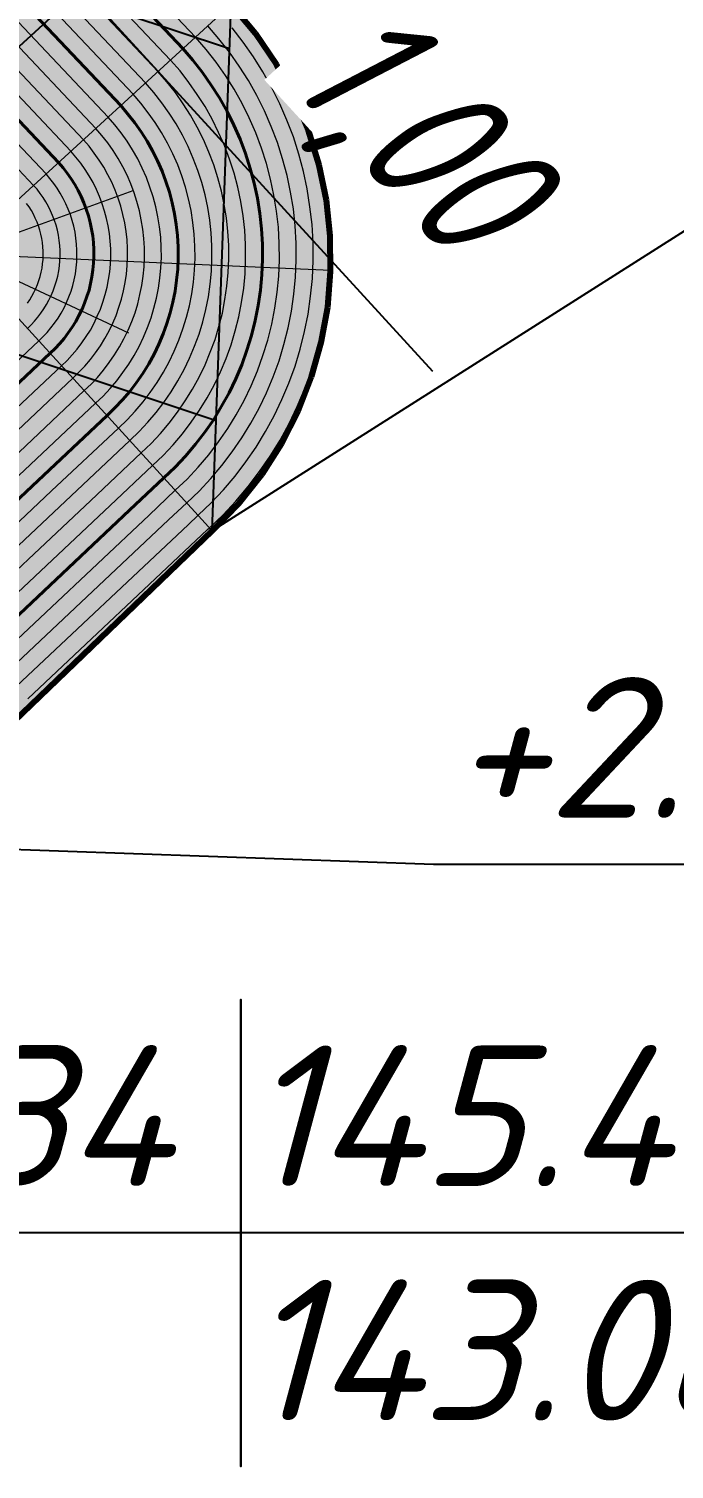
# Model space of a CAD drawing. Header units: metres. Extents: x 2302534 to 2308412, y 452340 to 454783.
# Drawn here: x 2308088.32 to 2308094.05, y 454471.06 to 454483.87 of the extents above; entities that cross this region are included whole.
import ezdxf

# ---------------------------------------------------------------- set-up
doc = ezdxf.new("R2010")
doc.units = ezdxf.units.M
doc.linetypes.add('ACAD_ISO02W100', pattern=[15, 12, -3])
for name, color, linetype, lineweight in [('280_ПОР_Откосы планировки', 250, 'Continuous', 20), ('ГП_АД том 3.2.6', 250, 'Continuous', 40), ('ГП_ВП', 1, 'Continuous', 40), ('ГП_Границы ЗУ', 1, 'Continuous', 50), ('ПП_Дорога_Покрытия_Откос', 3, 'Continuous', 9)]:
    doc.layers.add(name, color=color, linetype=linetype, lineweight=lineweight)
for name, color, linetype in [('АД_серый', 250, 'Continuous'), ('ГП_ПЗМ', 7, 'Continuous'), ('ГП_ПЗМ @ 0.5 (1)', 7, 'Continuous'), ('ГП_Размеры проезд', 7, 'Continuous')]:
    doc.layers.add(name, color=color, linetype=linetype)
doc.styles.add('ASML', font='isocpeui.ttf')
doc.styles.add('Ck_rus', font='isocpeur.ttf', dxfattribs={"width": 0.8, "oblique": 15, "height": 2.5})
doc.styles.add('СПДС', font='isocpeur.ttf')
doc.dimstyles.new('Ck_Линейный р-р', dxfattribs={"dimscale": 0, "dimtxt": 2.5, "dimasz": 1, "dimexe": 0.5, "dimexo": 0.5, "dimtad": 1, "dimzin": 1, "dimtxsty": 'Ck_rus', "dimblk": 'OBLIQUE', "dimcen": 0, "dimdle": 0.1, "dimadec": 0, "dimazin": 0, "dimtfac": 1, "dimtofl": 0, "dimtmove": 1, "dimatfit": 3, "dimfxl": 1, "dimarcsym": 0})

# ---------------------------------------------------------------- blocks, each defined once
blk = doc.blocks.new('АД 3.2.6')
at = {"layer": 'АД_серый'}
h = blk.add_hatch(dxfattribs=at)
h.set_pattern_fill('ANSI37', color=256, scale=0.25)
h.set_pattern_definition([(45, (-2306981.54755, -453219.10406), (-0.56126600757, 0.56126600757), []), (135, (-2306981.54755, -453219.10406), (-0.56126600757, -0.56126600757), [])])
edge = h.paths.add_edge_path()
edge.add_line((1447.455, 1552.309), (1448.993, 1553.496))
edge.add_line((1448.993, 1553.496), (1448.069, 1554.678))
edge.add_line((1448.069, 1554.678), (1446.517, 1553.48))
edge.add_arc((1539.264, 1427.399), 156.52, 126.33875, 128.59765)
edge.add_line((1441.62, 1549.726), (1440.286, 1548.661))
edge.add_line((1440.286, 1548.661), (1432.438, 1542.427))
edge.add_line((1432.438, 1542.427), (1424.532, 1535.683))
edge.add_line((1424.532, 1535.683), (1399.624, 1514.545))
edge.add_line((1399.624, 1514.545), (1338.629, 1462.78))
edge.add_line((1338.629, 1462.78), (1277.634, 1411.016))
edge.add_arc((2570.054, -111.698), 1997.25, 130.323304, 132.475114)
edge.add_line((1221.371, 1361.415), (1158.76, 1304.093))
edge.add_line((1158.76, 1304.093), (1121.882, 1270.33))
edge.add_line((1121.882, 1270.33), (1072.465, 1225.087))
edge.add_line((1072.465, 1225.087), (1074.584, 1224.993))
edge.add_line((1074.584, 1224.993), (1122.895, 1269.223))
edge.add_line((1122.895, 1269.223), (1159.773, 1302.987))
edge.add_line((1159.773, 1302.987), (1222.384, 1360.309))
edge.add_arc((2570.054, -111.698), 1995.75, 130.323304, 132.475114, ccw=False)
edge.add_line((1278.604, 1409.872), (1339.6, 1461.637))
edge.add_line((1339.6, 1461.637), (1400.595, 1513.401))
edge.add_line((1400.595, 1513.401), (1433.38, 1541.224))
edge.add_line((1433.38, 1541.224), (1441.269, 1547.527))
edge.add_line((1441.269, 1547.527), (1442.568, 1548.565))
edge.add_arc((1539.19, 1427.498), 154.897, 126.31553, 128.59291, ccw=False)
blk = doc.blocks.new('Откос Компрессорная 4')
at = {"layer": 'ПП_Дорога_Покрытия_Откос'}
h = blk.add_hatch(dxfattribs=at)
h.set_pattern_fill('GRASS', color=110, scale=0.02, style=0)
h.paths.add_polyline_path([(2308038.292, 454442.697), (2308039.507, 454441.369), (2308054.628, 454455.212), (2308056.404, 454453.268), (2308087.696, 454481.866), (2308081.296, 454488.847), (2308083.557, 454490.921), (2308090.113, 454484.082), (2308090.218, 454483.964), (2308090.317, 454483.841), (2308090.41, 454483.714), (2308090.496, 454483.582), (2308090.577, 454483.447), (2308090.651, 454483.308), (2308090.718, 454483.165), (2308090.778, 454483.02), (2308090.831, 454482.871), (2308090.877, 454482.721), (2308090.916, 454482.568), (2308090.948, 454482.414), (2308090.972, 454482.258), (2308090.989, 454482.102), (2308090.999, 454481.944), (2308091, 454481.787), (2308090.995, 454481.629), (2308090.982, 454481.472), (2308090.961, 454481.316), (2308090.933, 454481.161), (2308090.898, 454481.008), (2308090.855, 454480.856), (2308090.806, 454480.706), (2308090.749, 454480.559), (2308090.685, 454480.415), (2308090.615, 454480.274), (2308090.538, 454480.137), (2308090.454, 454480.003), (2308090.364, 454479.874), (2308090.268, 454479.749), (2308090.167, 454479.629), (2308090.059, 454479.513), (2308089.947, 454479.403), (2308083.549, 454473.258), (2308078.268, 454468.237), (2308066.615, 454457.489), (2308058.953, 454450.48), (2308058.838, 454450.382), (2308058.719, 454450.288), (2308058.597, 454450.2), (2308058.459, 454450.108), (2308058.318, 454450.021), (2308058.173, 454449.942), (2308058.024, 454449.868), (2308057.872, 454449.801), (2308057.718, 454449.742), (2308057.561, 454449.689), (2308057.402, 454449.643), (2308057.241, 454449.604), (2308057.078, 454449.572), (2308056.914, 454449.548), (2308056.75, 454449.531), (2308056.584, 454449.521), (2308056.419, 454449.519), (2308056.253, 454449.524), (2308056.088, 454449.536), (2308055.924, 454449.556), (2308055.76, 454449.583), (2308055.598, 454449.618), (2308055.438, 454449.659), (2308055.279, 454449.708), (2308055.123, 454449.763), (2308054.97, 454449.825), (2308054.819, 454449.895), (2308054.672, 454449.97), (2308054.528, 454450.053), (2308054.528, 454450.055), (2308050.121, 454445.931), (2308042.169, 454438.462), (2308042.042, 454438.351), (2308041.91, 454438.246), (2308041.774, 454438.146), (2308041.634, 454438.053), (2308041.49, 454437.966), (2308041.342, 454437.885), (2308041.19, 454437.811), (2308041.036, 454437.743), (2308040.879, 454437.682), (2308040.719, 454437.628), (2308040.558, 454437.581), (2308040.394, 454437.541), (2308040.229, 454437.508), (2308040.062, 454437.482), (2308039.894, 454437.464), (2308039.726, 454437.453), (2308039.558, 454437.449), (2308039.389, 454437.452), (2308039.221, 454437.463), (2308039.054, 454437.481), (2308038.887, 454437.506), (2308038.722, 454437.539), (2308038.558, 454437.578), (2308038.396, 454437.625), (2308038.236, 454437.679), (2308038.086, 454437.737), (2308037.938, 454437.801), (2308037.793, 454437.871), (2308037.65, 454437.947), (2308037.512, 454438.029), (2308037.376, 454438.117), (2308037.245, 454438.21), (2308037.117, 454438.309), (2308036.994, 454438.413), (2308036.875, 454438.521), (2308036.76, 454438.635), (2308036.651, 454438.753), (2308035.475, 454440.117)])
at = {"layer": '280_ПОР_Откосы планировки', "linetype": 'Continuous', "lineweight": 20}
for q in [(2308090.113, 454484.082, 143.113), (2308089.243, 454482.428, 144.201), (2308089.947, 454479.403, 143.075), (2308089.201, 454481.162, 144.192), (2308090.999, 454481.72, 143.094)]:
    blk.add_line((2308087.696, 454481.866, 145.299), q, dxfattribs=at)
at = {"layer": '280_ПОР_Откосы планировки', "linetype": 'Continuous', "lineweight": -3}
blk.add_polyline3d([(2308090.218, 454483.964, 143.112), (2308090.317, 454483.841, 143.111), (2308090.41, 454483.714, 143.11), (2308090.496, 454483.582, 143.109), (2308090.577, 454483.447, 143.107), (2308090.651, 454483.308, 143.106), (2308090.718, 454483.165, 143.105), (2308090.778, 454483.02, 143.104), (2308090.831, 454482.871, 143.103), (2308090.877, 454482.721, 143.102), (2308090.916, 454482.568, 143.1), (2308090.948, 454482.414, 143.099), (2308090.972, 454482.258, 143.098), (2308090.989, 454482.102, 143.097), (2308090.999, 454481.944, 143.096), (2308091, 454481.787, 143.095), (2308090.995, 454481.629, 143.094), (2308090.982, 454481.472, 143.092), (2308090.961, 454481.316, 143.091), (2308090.933, 454481.161, 143.09), (2308090.898, 454481.008, 143.089), (2308090.855, 454480.856, 143.088), (2308090.806, 454480.706, 143.087), (2308090.749, 454480.559, 143.086), (2308090.685, 454480.415, 143.084), (2308090.615, 454480.274, 143.083), (2308090.538, 454480.137, 143.082), (2308090.454, 454480.003, 143.081), (2308090.364, 454479.874, 143.08), (2308090.268, 454479.749, 143.079), (2308090.167, 454479.629, 143.078), (2308090.059, 454479.513, 143.076), (2308089.947, 454479.403, 143.075), (2308083.549, 454473.258, 143.017)], dxfattribs=at)
blk = doc.blocks.new('_Oblique')
at = {"color": 0, "linetype": 'ByBlock', "lineweight": -2}
blk.add_line((-0.5, -0.5), (0.5, 0.5), dxfattribs=at)
blk = doc.blocks.new('*D170')
at = {"layer": 'ГП_Размеры проезд', "color": 0, "lineweight": -2, "transparency": 16777216}
for p, q in [((2308081.098, 454485.277), (2308084.951, 454488.798)), ((2308084.732, 454488.666), (2308088.152, 454484.924)), ((2308084.45, 454481.609), (2308088.303, 454485.13))]:
    blk.add_line(p, q, dxfattribs=at)
at = {"layer": 'ГП_Размеры проезд', "color": 0, "lineweight": -2, "transparency": 16777216, "xscale": 0.5, "yscale": 0.5, "zscale": 0.5}
for p, rotation in [((2308084.766, 454488.629), 132.4242889778814), ((2308088.118, 454484.961), 312.4242889778814)]:
    blk.add_blockref('_Oblique', p, dxfattribs=dict(at, rotation=rotation))
at = {"layer": 'ГП_Размеры проезд', "color": 0, "lineweight": 25, "transparency": 16777216, "insert": (2308087.365, 454487.638), "char_height": 1.25, "attachment_point": 5, "rotation": 312.4243, "style": 'Ck_rus', "bg_fill": 3, "box_fill_scale": 1.1, "bg_fill_color": 9, "bg_fill_true_color": 13158600, "bg_fill_transparency": 0}
blk.add_mtext('4,97', dxfattribs=at)
blk = doc.blocks.new('*D172')
at = {"layer": 'ГП_Размеры проезд', "color": 0, "lineweight": -2, "transparency": 16777216}
for p, q in [((2308088.118, 454484.961), (2308087.78, 454485.331)), ((2308084.833, 454481.958), (2308088.302, 454485.13)), ((2308088.118, 454484.961), (2308088.792, 454484.224)), ((2308085.507, 454481.221), (2308088.976, 454484.393)), ((2308088.792, 454484.224), (2308089.129, 454483.855)), ((2308091.906, 454480.818), (2308088.792, 454484.224))]:
    blk.add_line(p, q, dxfattribs=at)
at = {"layer": 'ГП_Размеры проезд', "color": 0, "lineweight": -2, "transparency": 16777216, "xscale": 0.5, "yscale": 0.5, "zscale": 0.5}
for p, rotation in [((2308088.118, 454484.961), 312.4346197351161), ((2308088.792, 454484.224), 132.4346197351161)]:
    blk.add_blockref('_Oblique', p, dxfattribs=dict(at, rotation=rotation))
at = {"layer": 'ГП_Размеры проезд', "color": 0, "lineweight": 25, "transparency": 16777216, "insert": (2308091.686, 454482.911), "char_height": 1.25, "attachment_point": 5, "rotation": 312.4346, "style": 'Ck_rus', "bg_fill": 3, "box_fill_scale": 1.1, "bg_fill_color": 9, "bg_fill_true_color": 13158600, "bg_fill_transparency": 0}
blk.add_mtext('1,00', dxfattribs=at)
blk = doc.blocks.new('BD_Cart_Mark')
at = {"color": 1, "linetype": 'ByBlock', "lineweight": -2, "transparency": 33554687, "style": 'СПДС'}
for tag, p in [('G_C_H_001', (-4.833, 0.833)), ('G_C_H2_001', (-4.833, -3.333))]:
    blk.add_attdef(tag, p, '', height=2.5, dxfattribs=at)
at = {"color": 26, "linetype": 'ByBlock', "lineweight": -2, "transparency": 33554687, "style": 'СПДС'}
blk.add_attdef('G_C_Red_001', (0.583, 0.833), '', height=2.5, dxfattribs=at)
at = {"color": 176, "linetype": 'ByBlock', "lineweight": -2, "transparency": 33554687, "style": 'СПДС'}
blk.add_attdef('G_C_Black_001', (0.583, -3.333), '', height=2.5, dxfattribs=at)
at = {"color": 214, "linetype": 'ByBlock', "lineweight": -2, "transparency": 33554687, "style": 'СПДС'}
blk.add_attdef('G_C_Dop_001', (0.583, -7.5), '', height=2.5, dxfattribs=at)
blk = doc.blocks.new('ПЗМ_площадка 4')
at = {"layer": 'ГП_ПЗМ', "flags": 128}
for points in [[(68.882, 141.73), (63.519, 141.73), (63.519, 143.805), (63.519, 139.655), (63.519, 141.73), (59.75, 141.73), (55.435, 138.988)], [(67.337, 136.021), (61.917, 136.021), (61.917, 138.096), (61.917, 133.946), (61.917, 136.021), (57.401, 136.021), (40.066, 136.638)], [(61.137, 132.747), (55.689, 132.747), (55.689, 134.822), (55.689, 130.672), (55.689, 132.747), (51.018, 132.747), (40.066, 134.959)]]:
    blk.add_lwpolyline(points, dxfattribs=at)
at = {"layer": 'ГП_ПЗМ @ 0.5 (1)'}
ref = blk.add_blockref('BD_Cart_Mark', (61.917, 136.021), dxfattribs=dict(at, xscale=0.5, yscale=0.5, zscale=0.5))
ref.add_attrib('G_C_Red_001', '145.38', (61.954, 136.438), dxfattribs={"layer": '0', "color": 26, "linetype": 'ByBlock', "lineweight": -2, "transparency": 33554687, "height": 1.25, "style": 'ASML'})
ref.add_attrib('G_C_Black_001', '143.07', (61.954, 134.355), dxfattribs={"layer": '0', "color": 176, "linetype": 'ByBlock', "lineweight": -2, "transparency": 33554687, "height": 1.25, "style": 'ASML'})
ref.add_attrib('G_C_H_001', '+2.31', (57.56, 136.438), dxfattribs={"layer": '0', "color": 5, "linetype": 'ByBlock', "lineweight": -2, "transparency": 33554687, "height": 1.25, "style": 'ASML'})
ref = blk.add_blockref('BD_Cart_Mark', (55.689, 132.747), dxfattribs=dict(at, xscale=0.5, yscale=0.5, zscale=0.5))
ref.add_attrib('G_C_Red_001', '145.40', (55.726, 133.163), dxfattribs={"layer": '0', "color": 26, "linetype": 'ByBlock', "lineweight": -2, "transparency": 33554687, "height": 1.25, "style": 'ASML'})
ref.add_attrib('G_C_Black_001', '143.06', (55.726, 131.08), dxfattribs={"layer": '0', "color": 176, "linetype": 'ByBlock', "lineweight": -2, "transparency": 33554687, "height": 1.25, "style": 'ASML'})
ref.add_attrib('G_C_H_001', '+2.34', (51.178, 133.163), dxfattribs={"layer": '0', "color": 5, "linetype": 'ByBlock', "lineweight": -2, "transparency": 33554687, "height": 1.25, "style": 'ASML'})

msp = doc.modelspace()

# ---------------------------------------------------------------- hatches: boundary and pattern name
at = {"layer": 'ГП_ПЗМ'}
h = msp.add_hatch(dxfattribs=at)
h.set_pattern_fill('ANSI31', color=1, angle=5156.6201562, style=0)
h.paths.add_polyline_path([(2308087.546, 454486.754), (2308090.113, 454484.082), (2308089.947, 454479.403), (2308084.867, 454481.99), (2308081.511, 454485.655), (2308078.269, 454486.754), (2308080.958, 454489.216), (2308081.296, 454488.847), (2308083.557, 454490.921)])
h.paths.add_polyline_path([(2308074.577, 454464.836), (2308076.643, 454466.754), (2308077.851, 454467.877)], flags=17)
h.paths.add_polyline_path([(2308038.292, 454442.697), (2308034.578, 454446.753), (2308039.022, 454446.754), (2308038.079, 454445.89), (2308039.632, 454444.194), (2308042.428, 454446.754), (2308051.009, 454446.754), (2308042.158, 454438.462), (2308036.662, 454438.753), (2308036.132, 454439.362), (2308035.475, 454440.117)])
h.paths.add_polyline_path([(2308080.497, 454477.996), (2308084.867, 454481.99), (2308081.511, 454485.655), (2308077.145, 454481.657)], flags=16)
h.paths.add_polyline_path([(2308073.455, 454478.279), (2308074.577, 454477.054), (2308080.497, 454477.996), (2308077.145, 454481.545), (2308077.328, 454485.893), (2308056.424, 454466.754), (2308077.851, 454467.877), (2308089.947, 454479.403), (2308084.291, 454481.463), (2308080.497, 454477.996), (2308074.577, 454475.375), (2308069.882, 454471.075), (2308067.924, 454473.214)])
h.paths.add_polyline_path([(2308054.577, 454465.063), (2308034.578, 454446.753), (2308039.022, 454446.754), (2308045.455, 454452.643), (2308047.007, 454450.948), (2308042.428, 454446.754), (2308051.009, 454446.754), (2308054.577, 454450.057), (2308054.577, 454460.453), (2308054.303, 454460.753), (2308054.577, 454461.004)])
h.paths.add_polyline_path([(2308058.953, 454450.48), (2308054.577, 454450.057), (2308054.577, 454460.453), (2308057.601, 454457.148), (2308062.07, 454461.241), (2308058.777, 454464.838), (2308054.577, 454461.004), (2308054.577, 454465.063), (2308056.424, 454466.754), (2308077.851, 454467.877), (2308074.577, 454464.836), (2308058.953, 454450.48)])
h.paths.add_polyline_path([(2308080.497, 454477.996), (2308084.867, 454481.99), (2308081.511, 454485.655), (2308077.145, 454481.657)], flags=17)
h.paths.add_polyline_path([(2308064.748, 454468.687), (2308065.897, 454467.43), (2308066.931, 454468.373), (2308065.784, 454469.631)], flags=16)

# ---------------------------------------------------------------- linework, layer by layer
at = {"layer": 'ГП_ВП', "color": 1, "linetype": 'Continuous', "lineweight": 20, "flags": 128}
for points, elevation in [([(2308088.004, 454478.243), (2308089.385, 454479.543), (2308089.618, 454479.763), (2308089.722, 454479.863), (2308089.821, 454479.968), (2308089.915, 454480.078), (2308090.003, 454480.193), (2308090.085, 454480.312), (2308090.16, 454480.435), (2308090.229, 454480.562), (2308090.292, 454480.692), (2308090.348, 454480.825), (2308090.397, 454480.961), (2308090.44, 454481.099), (2308090.475, 454481.239), (2308090.503, 454481.381), (2308090.524, 454481.524), (2308090.537, 454481.668), (2308090.543, 454481.812), (2308090.542, 454481.957), (2308090.534, 454482.101), (2308090.518, 454482.244), (2308090.495, 454482.387), (2308090.465, 454482.528), (2308090.428, 454482.668), (2308090.384, 454482.805), (2308090.333, 454482.94), (2308090.275, 454483.073), (2308090.211, 454483.202), (2308090.14, 454483.328), (2308090.063, 454483.45), (2308089.98, 454483.568), (2308089.891, 454483.682), (2308089.796, 454483.791), (2308088.376, 454485.294)], 143.4), ([(2308088.004, 454478.243), (2308089.385, 454479.543), (2308089.618, 454479.763), (2308089.722, 454479.863), (2308089.821, 454479.968), (2308089.915, 454480.078), (2308090.003, 454480.193), (2308090.085, 454480.312), (2308090.16, 454480.435), (2308090.229, 454480.562), (2308090.292, 454480.692), (2308090.348, 454480.825), (2308090.397, 454480.961), (2308090.44, 454481.099), (2308090.475, 454481.239), (2308090.503, 454481.381), (2308090.524, 454481.524), (2308090.537, 454481.668), (2308090.543, 454481.812), (2308090.542, 454481.957), (2308090.534, 454482.101), (2308090.518, 454482.244), (2308090.495, 454482.387), (2308090.465, 454482.528), (2308090.428, 454482.668), (2308090.384, 454482.805), (2308090.333, 454482.94), (2308090.275, 454483.073), (2308090.211, 454483.202), (2308090.14, 454483.328), (2308090.063, 454483.45), (2308089.98, 454483.568), (2308089.891, 454483.682), (2308089.796, 454483.791), (2308088.376, 454485.294)], 143.4), ([(2308087.802, 454478.464), (2308089.039, 454479.629), (2308089.416, 454479.984), (2308089.509, 454480.074), (2308089.598, 454480.168), (2308089.681, 454480.266), (2308089.76, 454480.369), (2308089.833, 454480.476), (2308089.901, 454480.586), (2308089.963, 454480.699), (2308090.019, 454480.816), (2308090.069, 454480.935), (2308090.113, 454481.056), (2308090.151, 454481.18), (2308090.182, 454481.305), (2308090.207, 454481.432), (2308090.226, 454481.56), (2308090.238, 454481.689), (2308090.243, 454481.818), (2308090.242, 454481.947), (2308090.235, 454482.076), (2308090.221, 454482.204), (2308090.2, 454482.332), (2308090.173, 454482.458), (2308090.14, 454482.583), (2308090.101, 454482.706), (2308090.055, 454482.827), (2308090.003, 454482.945), (2308089.946, 454483.061), (2308089.882, 454483.174), (2308089.813, 454483.283), (2308089.739, 454483.389), (2308089.66, 454483.491), (2308089.575, 454483.588), (2308088.304, 454484.933)], 143.6), ([(2308087.802, 454478.464), (2308089.039, 454479.629), (2308089.416, 454479.984), (2308089.509, 454480.074), (2308089.598, 454480.168), (2308089.681, 454480.266), (2308089.76, 454480.369), (2308089.833, 454480.476), (2308089.901, 454480.586), (2308089.963, 454480.699), (2308090.019, 454480.816), (2308090.069, 454480.935), (2308090.113, 454481.056), (2308090.151, 454481.18), (2308090.182, 454481.305), (2308090.207, 454481.432), (2308090.226, 454481.56), (2308090.238, 454481.689), (2308090.243, 454481.818), (2308090.242, 454481.947), (2308090.235, 454482.076), (2308090.221, 454482.204), (2308090.2, 454482.332), (2308090.173, 454482.458), (2308090.14, 454482.583), (2308090.101, 454482.706), (2308090.055, 454482.827), (2308090.003, 454482.945), (2308089.946, 454483.061), (2308089.882, 454483.174), (2308089.813, 454483.283), (2308089.739, 454483.389), (2308089.66, 454483.491), (2308089.575, 454483.588), (2308088.304, 454484.933)], 143.6), ([(2308087.7, 454478.575), (2308088.866, 454479.672), (2308089.315, 454480.095), (2308089.402, 454480.179), (2308089.486, 454480.268), (2308089.564, 454480.361), (2308089.638, 454480.457), (2308089.707, 454480.558), (2308089.771, 454480.661), (2308089.829, 454480.768), (2308089.882, 454480.878), (2308089.929, 454480.99), (2308089.971, 454481.104), (2308090.006, 454481.22), (2308090.036, 454481.338), (2308090.059, 454481.458), (2308090.077, 454481.578), (2308090.088, 454481.699), (2308090.094, 454481.821), (2308090.093, 454481.942), (2308090.086, 454482.064), (2308090.072, 454482.185), (2308090.053, 454482.305), (2308090.028, 454482.423), (2308089.996, 454482.541), (2308089.959, 454482.657), (2308089.916, 454482.77), (2308089.868, 454482.882), (2308089.813, 454482.991), (2308089.754, 454483.097), (2308089.689, 454483.2), (2308089.619, 454483.299), (2308089.544, 454483.395), (2308089.464, 454483.487), (2308088.268, 454484.753)], 143.7), ([(2308087.7, 454478.575), (2308088.866, 454479.672), (2308089.315, 454480.095), (2308089.402, 454480.179), (2308089.486, 454480.268), (2308089.564, 454480.361), (2308089.638, 454480.457), (2308089.707, 454480.558), (2308089.771, 454480.661), (2308089.829, 454480.768), (2308089.882, 454480.878), (2308089.929, 454480.99), (2308089.971, 454481.104), (2308090.006, 454481.22), (2308090.036, 454481.338), (2308090.059, 454481.458), (2308090.077, 454481.578), (2308090.088, 454481.699), (2308090.094, 454481.821), (2308090.093, 454481.942), (2308090.086, 454482.064), (2308090.072, 454482.185), (2308090.053, 454482.305), (2308090.028, 454482.423), (2308089.996, 454482.541), (2308089.959, 454482.657), (2308089.916, 454482.77), (2308089.868, 454482.882), (2308089.813, 454482.991), (2308089.754, 454483.097), (2308089.689, 454483.2), (2308089.619, 454483.299), (2308089.544, 454483.395), (2308089.464, 454483.487), (2308088.268, 454484.753)], 143.7), ([(2308087.599, 454478.686), (2308088.693, 454479.715), (2308089.213, 454480.206), (2308089.296, 454480.285), (2308089.374, 454480.368), (2308089.448, 454480.455), (2308089.517, 454480.545), (2308089.582, 454480.639), (2308089.641, 454480.736), (2308089.696, 454480.837), (2308089.745, 454480.939), (2308089.79, 454481.044), (2308089.829, 454481.152), (2308089.862, 454481.261), (2308089.89, 454481.371), (2308089.912, 454481.483), (2308089.928, 454481.596), (2308089.939, 454481.71), (2308089.944, 454481.823), (2308089.943, 454481.937), (2308089.936, 454482.051), (2308089.924, 454482.165), (2308089.906, 454482.277), (2308089.882, 454482.389), (2308089.853, 454482.499), (2308089.818, 454482.607), (2308089.777, 454482.714), (2308089.732, 454482.818), (2308089.681, 454482.92), (2308089.625, 454483.02), (2308089.564, 454483.116), (2308089.499, 454483.209), (2308089.428, 454483.299), (2308089.354, 454483.386), (2308088.233, 454484.572)], 143.8), ([(2308087.599, 454478.686), (2308088.693, 454479.715), (2308089.213, 454480.206), (2308089.296, 454480.285), (2308089.374, 454480.368), (2308089.448, 454480.455), (2308089.517, 454480.545), (2308089.582, 454480.639), (2308089.641, 454480.736), (2308089.696, 454480.837), (2308089.745, 454480.939), (2308089.79, 454481.044), (2308089.829, 454481.152), (2308089.862, 454481.261), (2308089.89, 454481.371), (2308089.912, 454481.483), (2308089.928, 454481.596), (2308089.939, 454481.71), (2308089.944, 454481.823), (2308089.943, 454481.937), (2308089.936, 454482.051), (2308089.924, 454482.165), (2308089.906, 454482.277), (2308089.882, 454482.389), (2308089.853, 454482.499), (2308089.818, 454482.607), (2308089.777, 454482.714), (2308089.732, 454482.818), (2308089.681, 454482.92), (2308089.625, 454483.02), (2308089.564, 454483.116), (2308089.499, 454483.209), (2308089.428, 454483.299), (2308089.354, 454483.386), (2308088.233, 454484.572)], 143.8), ([(2308087.498, 454478.796), (2308088.519, 454479.758), (2308089.112, 454480.316), (2308089.189, 454480.39), (2308089.262, 454480.468), (2308089.331, 454480.549), (2308089.395, 454480.633), (2308089.456, 454480.721), (2308089.512, 454480.812), (2308089.563, 454480.905), (2308089.609, 454481.001), (2308089.65, 454481.099), (2308089.686, 454481.199), (2308089.717, 454481.301), (2308089.743, 454481.404), (2308089.764, 454481.509), (2308089.779, 454481.614), (2308089.789, 454481.72), (2308089.794, 454481.826), (2308089.793, 454481.933), (2308089.787, 454482.039), (2308089.775, 454482.145), (2308089.758, 454482.25), (2308089.736, 454482.354), (2308089.709, 454482.457), (2308089.676, 454482.558), (2308089.639, 454482.657), (2308089.596, 454482.755), (2308089.549, 454482.85), (2308089.496, 454482.943), (2308089.44, 454483.033), (2308089.378, 454483.12), (2308089.313, 454483.204), (2308089.243, 454483.284), (2308088.197, 454484.392)], 143.9), ([(2308087.498, 454478.796), (2308088.519, 454479.758), (2308089.112, 454480.316), (2308089.189, 454480.39), (2308089.262, 454480.468), (2308089.331, 454480.549), (2308089.395, 454480.633), (2308089.456, 454480.721), (2308089.512, 454480.812), (2308089.563, 454480.905), (2308089.609, 454481.001), (2308089.65, 454481.099), (2308089.686, 454481.199), (2308089.717, 454481.301), (2308089.743, 454481.404), (2308089.764, 454481.509), (2308089.779, 454481.614), (2308089.789, 454481.72), (2308089.794, 454481.826), (2308089.793, 454481.933), (2308089.787, 454482.039), (2308089.775, 454482.145), (2308089.758, 454482.25), (2308089.736, 454482.354), (2308089.709, 454482.457), (2308089.676, 454482.558), (2308089.639, 454482.657), (2308089.596, 454482.755), (2308089.549, 454482.85), (2308089.496, 454482.943), (2308089.44, 454483.033), (2308089.378, 454483.12), (2308089.313, 454483.204), (2308089.243, 454483.284), (2308088.197, 454484.392)], 143.9), ([(2308088.173, 454479.844), (2308088.91, 454480.538), (2308088.976, 454480.601), (2308089.038, 454480.667), (2308089.097, 454480.737), (2308089.153, 454480.81), (2308089.204, 454480.885), (2308089.252, 454480.962), (2308089.296, 454481.043), (2308089.335, 454481.125), (2308089.371, 454481.209), (2308089.402, 454481.295), (2308089.428, 454481.382), (2308089.451, 454481.47), (2308089.468, 454481.56), (2308089.481, 454481.65), (2308089.49, 454481.741), (2308089.494, 454481.832), (2308089.493, 454481.923), (2308089.488, 454482.014), (2308089.478, 454482.105), (2308089.464, 454482.195), (2308089.445, 454482.284), (2308089.421, 454482.372), (2308089.393, 454482.459), (2308089.361, 454482.544), (2308089.324, 454482.628), (2308089.284, 454482.709), (2308089.239, 454482.789), (2308089.19, 454482.866), (2308089.138, 454482.941), (2308089.082, 454483.012), (2308089.022, 454483.081), (2308088.125, 454484.031)], 144.1), ([(2308088.173, 454479.844), (2308088.91, 454480.538), (2308088.976, 454480.601), (2308089.038, 454480.667), (2308089.097, 454480.737), (2308089.153, 454480.81), (2308089.204, 454480.885), (2308089.252, 454480.962), (2308089.296, 454481.043), (2308089.335, 454481.125), (2308089.371, 454481.209), (2308089.402, 454481.295), (2308089.428, 454481.382), (2308089.451, 454481.47), (2308089.468, 454481.56), (2308089.481, 454481.65), (2308089.49, 454481.741), (2308089.494, 454481.832), (2308089.493, 454481.923), (2308089.488, 454482.014), (2308089.478, 454482.105), (2308089.464, 454482.195), (2308089.445, 454482.284), (2308089.421, 454482.372), (2308089.393, 454482.459), (2308089.361, 454482.544), (2308089.324, 454482.628), (2308089.284, 454482.709), (2308089.239, 454482.789), (2308089.19, 454482.866), (2308089.138, 454482.941), (2308089.082, 454483.012), (2308089.022, 454483.081), (2308088.125, 454484.031)], 144.1), ([(2308088, 454479.887), (2308088.809, 454480.649), (2308088.869, 454480.707), (2308088.926, 454480.767), (2308088.98, 454480.831), (2308089.031, 454480.898), (2308089.079, 454480.967), (2308089.122, 454481.038), (2308089.162, 454481.111), (2308089.199, 454481.187), (2308089.231, 454481.264), (2308089.26, 454481.342), (2308089.284, 454481.422), (2308089.304, 454481.503), (2308089.321, 454481.585), (2308089.333, 454481.668), (2308089.34, 454481.751), (2308089.344, 454481.835), (2308089.343, 454481.918), (2308089.339, 454482.002), (2308089.329, 454482.085), (2308089.316, 454482.167), (2308089.299, 454482.249), (2308089.277, 454482.33), (2308089.252, 454482.409), (2308089.222, 454482.488), (2308089.189, 454482.564), (2308089.151, 454482.639), (2308089.11, 454482.712), (2308089.066, 454482.783), (2308089.018, 454482.851), (2308088.966, 454482.917), (2308088.912, 454482.98), (2308088.09, 454483.85)], 144.2), ([(2308088, 454479.887), (2308088.809, 454480.649), (2308088.869, 454480.707), (2308088.926, 454480.767), (2308088.98, 454480.831), (2308089.031, 454480.898), (2308089.079, 454480.967), (2308089.122, 454481.038), (2308089.162, 454481.111), (2308089.199, 454481.187), (2308089.231, 454481.264), (2308089.26, 454481.342), (2308089.284, 454481.422), (2308089.304, 454481.503), (2308089.321, 454481.585), (2308089.333, 454481.668), (2308089.34, 454481.751), (2308089.344, 454481.835), (2308089.343, 454481.918), (2308089.339, 454482.002), (2308089.329, 454482.085), (2308089.316, 454482.167), (2308089.299, 454482.249), (2308089.277, 454482.33), (2308089.252, 454482.409), (2308089.222, 454482.488), (2308089.189, 454482.564), (2308089.151, 454482.639), (2308089.11, 454482.712), (2308089.066, 454482.783), (2308089.018, 454482.851), (2308088.966, 454482.917), (2308088.912, 454482.98), (2308088.09, 454483.85)], 144.2), ([(2308088.105, 454478.132), (2308089.558, 454479.5), (2308089.719, 454479.652), (2308089.829, 454479.757), (2308089.933, 454479.868), (2308090.032, 454479.984), (2308090.124, 454480.105), (2308090.21, 454480.23), (2308090.29, 454480.36), (2308090.363, 454480.493), (2308090.429, 454480.63), (2308090.488, 454480.771), (2308090.54, 454480.914), (2308090.584, 454481.059), (2308090.621, 454481.207), (2308090.651, 454481.356), (2308090.672, 454481.506), (2308090.687, 454481.658), (2308090.693, 454481.809), (2308090.692, 454481.961), (2308090.683, 454482.113), (2308090.667, 454482.264), (2308090.642, 454482.414), (2308090.611, 454482.563), (2308090.572, 454482.71), (2308090.525, 454482.855), (2308090.471, 454482.997), (2308090.411, 454483.136), (2308090.343, 454483.272), (2308090.268, 454483.405), (2308090.187, 454483.533), (2308090.1, 454483.658), (2308090.006, 454483.777), (2308089.907, 454483.892)], 143.3), ([(2308088.105, 454478.132), (2308089.558, 454479.5), (2308089.719, 454479.652), (2308089.829, 454479.757), (2308089.933, 454479.868), (2308090.032, 454479.984), (2308090.124, 454480.105), (2308090.21, 454480.23), (2308090.29, 454480.36), (2308090.363, 454480.493), (2308090.429, 454480.63), (2308090.488, 454480.771), (2308090.54, 454480.914), (2308090.584, 454481.059), (2308090.621, 454481.207), (2308090.651, 454481.356), (2308090.672, 454481.506), (2308090.687, 454481.658), (2308090.693, 454481.809), (2308090.692, 454481.961), (2308090.683, 454482.113), (2308090.667, 454482.264), (2308090.642, 454482.414), (2308090.611, 454482.563), (2308090.572, 454482.71), (2308090.525, 454482.855), (2308090.471, 454482.997), (2308090.411, 454483.136), (2308090.343, 454483.272), (2308090.268, 454483.405), (2308090.187, 454483.533), (2308090.1, 454483.658), (2308090.006, 454483.777), (2308089.907, 454483.892)], 143.3), ([(2308088.206, 454478.021), (2308089.731, 454479.457), (2308089.82, 454479.541), (2308089.936, 454479.652), (2308090.045, 454479.768), (2308090.149, 454479.89), (2308090.246, 454480.017), (2308090.336, 454480.148), (2308090.42, 454480.285), (2308090.496, 454480.425), (2308090.566, 454480.569), (2308090.627, 454480.716), (2308090.682, 454480.866), (2308090.729, 454481.019), (2308090.767, 454481.174), (2308090.798, 454481.33), (2308090.821, 454481.488), (2308090.836, 454481.647), (2308090.843, 454481.807), (2308090.842, 454481.966), (2308090.833, 454482.126), (2308090.815, 454482.284), (2308090.79, 454482.442), (2308090.757, 454482.598), (2308090.716, 454482.752), (2308090.667, 454482.904), (2308090.61, 454483.053), (2308090.546, 454483.2), (2308090.475, 454483.342), (2308090.397, 454483.482), (2308090.312, 454483.617), (2308090.22, 454483.747), (2308090.122, 454483.873)], 143.2), ([(2308088.206, 454478.021), (2308089.731, 454479.457), (2308089.82, 454479.541), (2308089.936, 454479.652), (2308090.045, 454479.768), (2308090.149, 454479.89), (2308090.246, 454480.017), (2308090.336, 454480.148), (2308090.42, 454480.285), (2308090.496, 454480.425), (2308090.566, 454480.569), (2308090.627, 454480.716), (2308090.682, 454480.866), (2308090.729, 454481.019), (2308090.767, 454481.174), (2308090.798, 454481.33), (2308090.821, 454481.488), (2308090.836, 454481.647), (2308090.843, 454481.807), (2308090.842, 454481.966), (2308090.833, 454482.126), (2308090.815, 454482.284), (2308090.79, 454482.442), (2308090.757, 454482.598), (2308090.716, 454482.752), (2308090.667, 454482.904), (2308090.61, 454483.053), (2308090.546, 454483.2), (2308090.475, 454483.342), (2308090.397, 454483.482), (2308090.312, 454483.617), (2308090.22, 454483.747), (2308090.122, 454483.873)], 143.2), ([(2308087.827, 454479.93), (2308088.707, 454480.759), (2308088.762, 454480.812), (2308088.814, 454480.867), (2308088.864, 454480.925), (2308088.91, 454480.986), (2308088.953, 454481.048), (2308088.993, 454481.113), (2308089.029, 454481.18), (2308089.062, 454481.248), (2308089.092, 454481.318), (2308089.117, 454481.39), (2308089.14, 454481.463), (2308089.158, 454481.536), (2308089.173, 454481.611), (2308089.184, 454481.686), (2308089.191, 454481.762), (2308089.194, 454481.838), (2308089.194, 454481.914), (2308089.189, 454481.989), (2308089.181, 454482.065), (2308089.169, 454482.14), (2308089.153, 454482.214), (2308089.133, 454482.288), (2308089.11, 454482.36), (2308089.083, 454482.431), (2308089.053, 454482.501), (2308089.019, 454482.569), (2308088.982, 454482.635), (2308088.941, 454482.699), (2308088.898, 454482.761), (2308088.851, 454482.821), (2308088.801, 454482.879), (2308088.054, 454483.67)], 144.3), ([(2308087.827, 454479.93), (2308088.707, 454480.759), (2308088.762, 454480.812), (2308088.814, 454480.867), (2308088.864, 454480.925), (2308088.91, 454480.986), (2308088.953, 454481.048), (2308088.993, 454481.113), (2308089.029, 454481.18), (2308089.062, 454481.248), (2308089.092, 454481.318), (2308089.117, 454481.39), (2308089.14, 454481.463), (2308089.158, 454481.536), (2308089.173, 454481.611), (2308089.184, 454481.686), (2308089.191, 454481.762), (2308089.194, 454481.838), (2308089.194, 454481.914), (2308089.189, 454481.989), (2308089.181, 454482.065), (2308089.169, 454482.14), (2308089.153, 454482.214), (2308089.133, 454482.288), (2308089.11, 454482.36), (2308089.083, 454482.431), (2308089.053, 454482.501), (2308089.019, 454482.569), (2308088.982, 454482.635), (2308088.941, 454482.699), (2308088.898, 454482.761), (2308088.851, 454482.821), (2308088.801, 454482.879), (2308088.054, 454483.67)], 144.3), ([(2308087.654, 454479.974), (2308088.606, 454480.87), (2308088.656, 454480.917), (2308088.702, 454480.967), (2308088.747, 454481.019), (2308088.788, 454481.074), (2308088.827, 454481.13), (2308088.863, 454481.188), (2308088.896, 454481.248), (2308088.925, 454481.31), (2308088.952, 454481.373), (2308088.975, 454481.437), (2308088.995, 454481.503), (2308089.012, 454481.569), (2308089.025, 454481.636), (2308089.035, 454481.704), (2308089.041, 454481.772), (2308089.044, 454481.84), (2308089.044, 454481.909), (2308089.04, 454481.977), (2308089.032, 454482.045), (2308089.021, 454482.113), (2308089.007, 454482.179), (2308088.99, 454482.245), (2308088.969, 454482.311), (2308088.945, 454482.374), (2308088.917, 454482.437), (2308088.887, 454482.498), (2308088.853, 454482.558), (2308088.817, 454482.616), (2308088.777, 454482.672), (2308088.735, 454482.726), (2308088.69, 454482.777), (2308088.018, 454483.489)], 144.4), ([(2308087.654, 454479.974), (2308088.606, 454480.87), (2308088.656, 454480.917), (2308088.702, 454480.967), (2308088.747, 454481.019), (2308088.788, 454481.074), (2308088.827, 454481.13), (2308088.863, 454481.188), (2308088.896, 454481.248), (2308088.925, 454481.31), (2308088.952, 454481.373), (2308088.975, 454481.437), (2308088.995, 454481.503), (2308089.012, 454481.569), (2308089.025, 454481.636), (2308089.035, 454481.704), (2308089.041, 454481.772), (2308089.044, 454481.84), (2308089.044, 454481.909), (2308089.04, 454481.977), (2308089.032, 454482.045), (2308089.021, 454482.113), (2308089.007, 454482.179), (2308088.99, 454482.245), (2308088.969, 454482.311), (2308088.945, 454482.374), (2308088.917, 454482.437), (2308088.887, 454482.498), (2308088.853, 454482.558), (2308088.817, 454482.616), (2308088.777, 454482.672), (2308088.735, 454482.726), (2308088.69, 454482.777), (2308088.018, 454483.489)], 144.4), ([(2308087.308, 454480.06), (2308088.404, 454481.092), (2308088.442, 454481.128), (2308088.479, 454481.167), (2308088.513, 454481.208), (2308088.545, 454481.25), (2308088.576, 454481.294), (2308088.603, 454481.339), (2308088.629, 454481.386), (2308088.652, 454481.434), (2308088.673, 454481.483), (2308088.691, 454481.533), (2308088.706, 454481.584), (2308088.719, 454481.635), (2308088.73, 454481.687), (2308088.737, 454481.74), (2308088.742, 454481.793), (2308088.744, 454481.846), (2308088.744, 454481.899), (2308088.741, 454481.952), (2308088.735, 454482.005), (2308088.727, 454482.058), (2308088.716, 454482.11), (2308088.702, 454482.161), (2308088.686, 454482.212), (2308088.667, 454482.261), (2308088.646, 454482.31), (2308088.622, 454482.358), (2308088.596, 454482.404), (2308088.567, 454482.449), (2308088.537, 454482.492), (2308088.504, 454482.534), (2308088.469, 454482.575), (2308087.946, 454483.128)], 144.6), ([(2308087.308, 454480.06), (2308088.404, 454481.092), (2308088.442, 454481.128), (2308088.479, 454481.167), (2308088.513, 454481.208), (2308088.545, 454481.25), (2308088.576, 454481.294), (2308088.603, 454481.339), (2308088.629, 454481.386), (2308088.652, 454481.434), (2308088.673, 454481.483), (2308088.691, 454481.533), (2308088.706, 454481.584), (2308088.719, 454481.635), (2308088.73, 454481.687), (2308088.737, 454481.74), (2308088.742, 454481.793), (2308088.744, 454481.846), (2308088.744, 454481.899), (2308088.741, 454481.952), (2308088.735, 454482.005), (2308088.727, 454482.058), (2308088.716, 454482.11), (2308088.702, 454482.161), (2308088.686, 454482.212), (2308088.667, 454482.261), (2308088.646, 454482.31), (2308088.622, 454482.358), (2308088.596, 454482.404), (2308088.567, 454482.449), (2308088.537, 454482.492), (2308088.504, 454482.534), (2308088.469, 454482.575), (2308087.946, 454483.128)], 144.6), ([(2308088.303, 454481.202), (2308088.336, 454481.234), (2308088.367, 454481.267), (2308088.396, 454481.302), (2308088.424, 454481.338), (2308088.45, 454481.376), (2308088.474, 454481.414), (2308088.495, 454481.454), (2308088.515, 454481.495), (2308088.533, 454481.537), (2308088.548, 454481.58), (2308088.562, 454481.624), (2308088.573, 454481.668), (2308088.582, 454481.713), (2308088.588, 454481.758), (2308088.593, 454481.803), (2308088.595, 454481.849), (2308088.594, 454481.894), (2308088.591, 454481.94), (2308088.587, 454481.985), (2308088.579, 454482.03), (2308088.57, 454482.075), (2308088.558, 454482.119), (2308088.544, 454482.162), (2308088.528, 454482.205), (2308088.51, 454482.247), (2308088.49, 454482.287), (2308088.467, 454482.327), (2308088.443, 454482.366), (2308088.417, 454482.403), (2308088.389, 454482.439), (2308088.359, 454482.473), (2308087.911, 454482.948)], 144.7), ([(2308088.303, 454481.202), (2308088.336, 454481.234), (2308088.367, 454481.267), (2308088.396, 454481.302), (2308088.424, 454481.338), (2308088.45, 454481.376), (2308088.474, 454481.414), (2308088.495, 454481.454), (2308088.515, 454481.495), (2308088.533, 454481.537), (2308088.548, 454481.58), (2308088.562, 454481.624), (2308088.573, 454481.668), (2308088.582, 454481.713), (2308088.588, 454481.758), (2308088.593, 454481.803), (2308088.595, 454481.849), (2308088.594, 454481.894), (2308088.591, 454481.94), (2308088.587, 454481.985), (2308088.579, 454482.03), (2308088.57, 454482.075), (2308088.558, 454482.119), (2308088.544, 454482.162), (2308088.528, 454482.205), (2308088.51, 454482.247), (2308088.49, 454482.287), (2308088.467, 454482.327), (2308088.443, 454482.366), (2308088.417, 454482.403), (2308088.389, 454482.439), (2308088.359, 454482.473), (2308087.911, 454482.948)], 144.7), ([(2308088.308, 454477.91), (2308089.904, 454479.414), (2308089.922, 454479.431), (2308090.042, 454479.546), (2308090.157, 454479.668), (2308090.265, 454479.796), (2308090.367, 454479.929), (2308090.462, 454480.067), (2308090.549, 454480.209), (2308090.63, 454480.356), (2308090.702, 454480.507), (2308090.767, 454480.661), (2308090.824, 454480.818), (2308090.873, 454480.978), (2308090.914, 454481.141), (2308090.946, 454481.305), (2308090.97, 454481.47), (2308090.986, 454481.637), (2308090.993, 454481.804), (2308090.992, 454481.971), (2308090.982, 454482.138), (2308090.964, 454482.304), (2308090.937, 454482.469), (2308090.93, 454482.503)], 143.1), ([(2308088.308, 454477.91), (2308089.904, 454479.414), (2308089.922, 454479.431), (2308090.042, 454479.546), (2308090.157, 454479.668), (2308090.265, 454479.796), (2308090.367, 454479.929), (2308090.462, 454480.067), (2308090.549, 454480.209), (2308090.63, 454480.356), (2308090.702, 454480.507), (2308090.767, 454480.661), (2308090.824, 454480.818), (2308090.873, 454480.978), (2308090.914, 454481.141), (2308090.946, 454481.305), (2308090.97, 454481.47), (2308090.986, 454481.637), (2308090.993, 454481.804), (2308090.992, 454481.971), (2308090.982, 454482.138), (2308090.964, 454482.304), (2308090.937, 454482.469), (2308090.93, 454482.503)], 143.1), ([(2308088.303, 454481.426), (2308088.324, 454481.457), (2308088.344, 454481.49), (2308088.362, 454481.523), (2308088.379, 454481.557), (2308088.393, 454481.592), (2308088.406, 454481.628), (2308088.417, 454481.664), (2308088.427, 454481.701), (2308088.434, 454481.738), (2308088.439, 454481.776), (2308088.443, 454481.814), (2308088.445, 454481.852), (2308088.444, 454481.89), (2308088.442, 454481.928), (2308088.438, 454481.965), (2308088.432, 454482.003), (2308088.424, 454482.04), (2308088.414, 454482.077), (2308088.403, 454482.113), (2308088.389, 454482.148), (2308088.374, 454482.183), (2308088.357, 454482.217), (2308088.339, 454482.25), (2308088.318, 454482.282), (2308088.296, 454482.313)], 144.8), ([(2308088.303, 454481.426), (2308088.324, 454481.457), (2308088.344, 454481.49), (2308088.362, 454481.523), (2308088.379, 454481.557), (2308088.393, 454481.592), (2308088.406, 454481.628), (2308088.417, 454481.664), (2308088.427, 454481.701), (2308088.434, 454481.738), (2308088.439, 454481.776), (2308088.443, 454481.814), (2308088.445, 454481.852), (2308088.444, 454481.89), (2308088.442, 454481.928), (2308088.438, 454481.965), (2308088.432, 454482.003), (2308088.424, 454482.04), (2308088.414, 454482.077), (2308088.403, 454482.113), (2308088.389, 454482.148), (2308088.374, 454482.183), (2308088.357, 454482.217), (2308088.339, 454482.25), (2308088.318, 454482.282), (2308088.296, 454482.313)], 144.8)]:
    msp.add_lwpolyline(points, dxfattribs=dict(at, elevation=elevation))
at = {"layer": 'ГП_ВП', "color": 1, "linetype": 'Continuous', "lineweight": 40, "flags": 128}
for points, elevation in [([(2308087.903, 454478.353), (2308089.212, 454479.586), (2308089.517, 454479.874), (2308089.616, 454479.968), (2308089.709, 454480.068), (2308089.798, 454480.172), (2308089.881, 454480.281), (2308089.959, 454480.394), (2308090.03, 454480.511), (2308090.096, 454480.631), (2308090.156, 454480.754), (2308090.209, 454480.88), (2308090.255, 454481.009), (2308090.295, 454481.14), (2308090.328, 454481.272), (2308090.355, 454481.407), (2308090.375, 454481.542), (2308090.387, 454481.678), (2308090.393, 454481.815), (2308090.392, 454481.952), (2308090.384, 454482.088), (2308090.369, 454482.224), (2308090.348, 454482.359), (2308090.319, 454482.493), (2308090.284, 454482.625), (2308090.242, 454482.756), (2308090.194, 454482.884), (2308090.139, 454483.009), (2308090.078, 454483.131), (2308090.011, 454483.251), (2308089.938, 454483.366), (2308089.859, 454483.478), (2308089.775, 454483.586), (2308089.686, 454483.69), (2308088.34, 454485.114)], 143.5), ([(2308087.903, 454478.353), (2308089.212, 454479.586), (2308089.517, 454479.874), (2308089.616, 454479.968), (2308089.709, 454480.068), (2308089.798, 454480.172), (2308089.881, 454480.281), (2308089.959, 454480.394), (2308090.03, 454480.511), (2308090.096, 454480.631), (2308090.156, 454480.754), (2308090.209, 454480.88), (2308090.255, 454481.009), (2308090.295, 454481.14), (2308090.328, 454481.272), (2308090.355, 454481.407), (2308090.375, 454481.542), (2308090.387, 454481.678), (2308090.393, 454481.815), (2308090.392, 454481.952), (2308090.384, 454482.088), (2308090.369, 454482.224), (2308090.348, 454482.359), (2308090.319, 454482.493), (2308090.284, 454482.625), (2308090.242, 454482.756), (2308090.194, 454482.884), (2308090.139, 454483.009), (2308090.078, 454483.131), (2308090.011, 454483.251), (2308089.938, 454483.366), (2308089.859, 454483.478), (2308089.775, 454483.586), (2308089.686, 454483.69), (2308088.34, 454485.114)], 143.5), ([(2308087.397, 454478.907), (2308088.346, 454479.801), (2308089.011, 454480.427), (2308089.082, 454480.496), (2308089.15, 454480.568), (2308089.214, 454480.643), (2308089.274, 454480.721), (2308089.33, 454480.803), (2308089.382, 454480.887), (2308089.429, 454480.974), (2308089.472, 454481.063), (2308089.51, 454481.154), (2308089.544, 454481.247), (2308089.573, 454481.341), (2308089.597, 454481.437), (2308089.616, 454481.534), (2308089.63, 454481.632), (2308089.64, 454481.73), (2308089.644, 454481.829), (2308089.643, 454481.928), (2308089.637, 454482.027), (2308089.627, 454482.125), (2308089.611, 454482.222), (2308089.59, 454482.319), (2308089.565, 454482.414), (2308089.535, 454482.508), (2308089.5, 454482.601), (2308089.46, 454482.691), (2308089.416, 454482.78), (2308089.368, 454482.866), (2308089.315, 454482.949), (2308089.258, 454483.03), (2308089.197, 454483.108), (2308089.133, 454483.183), (2308088.161, 454484.211)], 144), ([(2308087.397, 454478.907), (2308088.346, 454479.801), (2308089.011, 454480.427), (2308089.082, 454480.496), (2308089.15, 454480.568), (2308089.214, 454480.643), (2308089.274, 454480.721), (2308089.33, 454480.803), (2308089.382, 454480.887), (2308089.429, 454480.974), (2308089.472, 454481.063), (2308089.51, 454481.154), (2308089.544, 454481.247), (2308089.573, 454481.341), (2308089.597, 454481.437), (2308089.616, 454481.534), (2308089.63, 454481.632), (2308089.64, 454481.73), (2308089.644, 454481.829), (2308089.643, 454481.928), (2308089.637, 454482.027), (2308089.627, 454482.125), (2308089.611, 454482.222), (2308089.59, 454482.319), (2308089.565, 454482.414), (2308089.535, 454482.508), (2308089.5, 454482.601), (2308089.46, 454482.691), (2308089.416, 454482.78), (2308089.368, 454482.866), (2308089.315, 454482.949), (2308089.258, 454483.03), (2308089.197, 454483.108), (2308089.133, 454483.183), (2308088.161, 454484.211)], 144), ([(2308087.481, 454480.017), (2308088.505, 454480.981), (2308088.549, 454481.023), (2308088.591, 454481.067), (2308088.63, 454481.114), (2308088.667, 454481.162), (2308088.701, 454481.212), (2308088.733, 454481.264), (2308088.762, 454481.317), (2308088.789, 454481.372), (2308088.812, 454481.428), (2308088.833, 454481.485), (2308088.851, 454481.543), (2308088.865, 454481.602), (2308088.877, 454481.662), (2308088.886, 454481.722), (2308088.892, 454481.783), (2308088.894, 454481.843), (2308088.894, 454481.904), (2308088.89, 454481.965), (2308088.884, 454482.025), (2308088.874, 454482.085), (2308088.861, 454482.144), (2308088.846, 454482.203), (2308088.827, 454482.261), (2308088.806, 454482.318), (2308088.781, 454482.374), (2308088.754, 454482.428), (2308088.725, 454482.481), (2308088.692, 454482.532), (2308088.657, 454482.582), (2308088.62, 454482.63), (2308088.58, 454482.676), (2308087.982, 454483.309)], 144.5), ([(2308087.481, 454480.017), (2308088.505, 454480.981), (2308088.549, 454481.023), (2308088.591, 454481.067), (2308088.63, 454481.114), (2308088.667, 454481.162), (2308088.701, 454481.212), (2308088.733, 454481.264), (2308088.762, 454481.317), (2308088.789, 454481.372), (2308088.812, 454481.428), (2308088.833, 454481.485), (2308088.851, 454481.543), (2308088.865, 454481.602), (2308088.877, 454481.662), (2308088.886, 454481.722), (2308088.892, 454481.783), (2308088.894, 454481.843), (2308088.894, 454481.904), (2308088.89, 454481.965), (2308088.884, 454482.025), (2308088.874, 454482.085), (2308088.861, 454482.144), (2308088.846, 454482.203), (2308088.827, 454482.261), (2308088.806, 454482.318), (2308088.781, 454482.374), (2308088.754, 454482.428), (2308088.725, 454482.481), (2308088.692, 454482.532), (2308088.657, 454482.582), (2308088.62, 454482.63), (2308088.58, 454482.676), (2308087.982, 454483.309)], 144.5)]:
    msp.add_lwpolyline(points, dxfattribs=dict(at, elevation=elevation))
at = {"layer": 'ГП_Границы ЗУ', "color": 1, "linetype": 'ACAD_ISO02W100', "lineweight": 80}
msp.add_lwpolyline([(2308034.578, 454446.753), (2308038.292, 454442.697), (2308035.475, 454440.117), (2308036.651, 454438.753, 0.41796), (2308042.169, 454438.462), (2308054.528, 454450.053, 0.329939), (2308058.953, 454450.48), (2308067.074, 454457.913), (2308074.563, 454464.819), (2308079.641, 454469.542), (2308084.803, 454474.463), (2308089.947, 454479.403, 0.414053), (2308090.113, 454484.082), (2308083.557, 454490.921), (2308081.296, 454488.847), (2308080.958, 454489.216), (2308070.395, 454479.545), (2308069.382, 454480.651), (2308068.275, 454479.638), (2308069.288, 454478.532), (2308052.649, 454463.298), (2308051.636, 454464.404), (2308050.529, 454463.391), (2308051.542, 454462.285)], format="xyb", close=True, dxfattribs=at)
at = {"layer": 'ГП_ПЗМ'}
msp.add_lwpolyline([(2308079.641, 454469.542), (2308089.947, 454479.403), (2308090.113, 454484.073), (2308087.546, 454486.754), (2308078.269, 454486.754), (2308074.577, 454483.374), (2308074.577, 454477.054), (2308075.413, 454476.141), (2308074.577, 454475.375), (2308074.577, 454466.754), (2308076.643, 454466.754)], close=True, dxfattribs=at)

# ---------------------------------------------------------------- block references
msp.add_blockref('Откос Компрессорная 4', (0, 0))
at = {"layer": 'ГП_АД том 3.2.6'}
msp.add_blockref('АД 3.2.6', (2306959.994, 453221.76), dxfattribs=at)
at = {"layer": 'ГП_ПЗМ'}
msp.add_blockref('ПЗМ_площадка 4', (2308034.512, 454340.415), dxfattribs=at)

# ---------------------------------------------------------------- next in the draw order: dimensions: what is measured, and where the dimension line sits
at = {"layer": 'ГП_Размеры проезд', "lineweight": 25}
dim = msp.add_aligned_dim(p1=(2308080.913, 454485.108), p2=(2308084.266, 454481.44), distance=5.219, dimstyle='Ck_Линейный р-р', override={"dimgap": 1, "dimtfill": 1}, dxfattribs=at)
dim.commit()
dim.dimension.update_dxf_attribs({"geometry": '*D170', "text_midpoint": (2308087.365, 454487.638)})

# ---------------------------------------------------------------- next in the draw order: dimensions: what is measured, and where the dimension line sits
dim = msp.add_linear_dim(base=(2308088.792, 454484.224), p1=(2308084.648, 454481.79), p2=(2308085.322, 454481.052), angle=312.4346, dimstyle='Ck_Линейный р-р', override={"dimgap": 1, "dimtfill": 1}, dxfattribs=at)
dim.commit()
dim.dimension.update_dxf_attribs({"geometry": '*D172', "text_midpoint": (2308090.972, 454482.258), "dimtype": 161})

doc.saveas('drawing.dxf')
